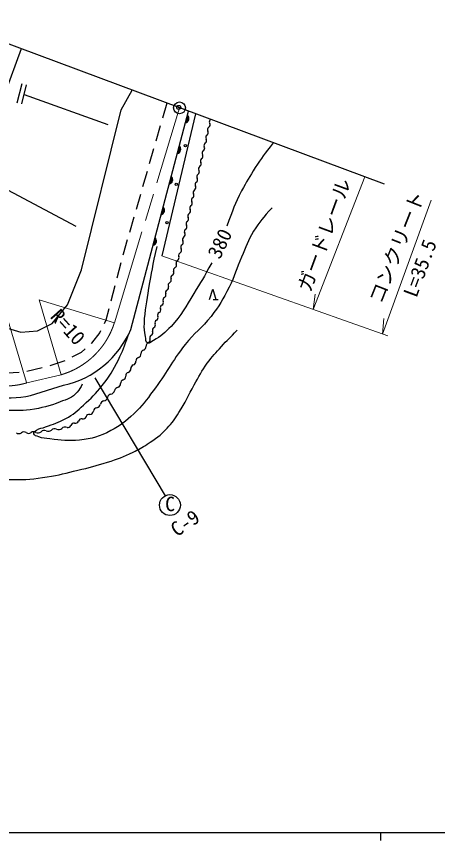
# Model space of a CAD drawing. Units: millimetres, scale not verified. Extents: x 40000 to 680000, y 20000 to 380000.
# Drawn here: x 221994 to 275203, y 204000 to 308126 of the extents above; entities that cross this region are included whole.
import ezdxf
from ezdxf.enums import TextEntityAlignment as Align

# ---------------------------------------------------------------- set-up
doc = ezdxf.new("R2010")
doc.units = ezdxf.units.MM
doc.header["$LTSCALE"] = 1000
doc.header["$PDMODE"] = 32
doc.header["$PDSIZE"] = 500
doc.linetypes.add('CHAIN', pattern=[18.5, 12, -1.5, 3.5, -1.5])
for name, color, linetype, lineweight in [('M-BGD', 7, 'Continuous', 25), ('M-BGD-HTXT', 7, 'Continuous', 13), ('M-BMK', 2, 'CHAIN', 13), ('M-BMK-SRVR', 3, 'Continuous', 25), ('M-STR-HTXT', 7, 'Continuous', 13), ('M-STR-STRC', 7, 'Continuous', 25), ('M-TTL-BAND', 7, 'Continuous', 25)]:
    doc.layers.add(name, color=color, linetype=linetype, lineweight=lineweight)
doc.layers.add('M-OTRS', color=6, linetype='Continuous')
doc.styles.add('@ＭＳ ゴシック', font='')
doc.styles.add('ＭＳ ゴシック', font='')
doc.styles.get('@ＭＳ ゴシック').set_extended_font_data('@MS Gothic')
doc.styles.get('ＭＳ ゴシック').set_extended_font_data('MS Gothic')

msp = doc.modelspace()

# ---------------------------------------------------------------- hatches: boundary and pattern name
at = {"layer": 'M-BGD'}
for points in [[(243343, 294680, 0.6), (243598, 295647)], [(242321, 290813, 0.6), (242576, 291779)], [(241298, 286945, 0.6), (241554, 287912)], [(240276, 283078, 0.6), (240532, 284045)], [(239254, 279211, 0.6), (239509, 280178)]]:
    msp.add_hatch(color=256, dxfattribs=at).paths.add_polyline_path(points)

# ---------------------------------------------------------------- linework, layer by layer
for p, q in [((222574, 304043), (220506, 298405)), ((222100, 297217), (222696, 299645)), ((222683, 297074), (223279, 299502)), ((222981, 298288), (233542, 294464)), ((235243, 296317), (236630, 298804)), ((240991, 297179), (240437, 295258)), ((230208, 276095), (235243, 296317)), ((236440, 268567), (243733, 296157)), ((244598, 295835), (240352, 277875)), ((244598, 295835), (240352, 277875)), ((240159, 294297), (239605, 292375)), ((239327, 291415), (238773, 289493)), ((238495, 288532), (237941, 286611)), ((218939, 287216), (229494, 281630)), ((237663, 285650), (237109, 283728)), ((236831, 282768), (236277, 280846)), ((236000, 279885), (235484, 278099)), ((235484, 278099), (235448, 277963)), ((235193, 276996), (234684, 275062)), ((228448, 271674), (230208, 276095)), ((234429, 274095), (233920, 272161)), ((246407, 272380), (246791, 273660)), ((246791, 273660), (247175, 272380)), ((246855, 272380), (247495, 272380)), ((226506, 269349), (228448, 271674)), ((233665, 271194), (233285, 269753)), ((233285, 269753), (233058, 269296)), ((219154, 269232), (222553, 268236)), ((224641, 268399), (226506, 269349)), ((222553, 268236), (224641, 268399)), ((232509, 268193), (231472, 266828)), ((232613, 268401), (232509, 268193)), ((231472, 266828), (231432, 266792)), ((230162, 265655), (229007, 265069)), ((230687, 266125), (230162, 265655)), ((228112, 264625), (226217, 263987)), ((225256, 263713), (223309, 263257)), ((222321, 263126), (220802, 263035)), ((223784, 260231), (227944, 261531))]:
    msp.add_line(p, q, dxfattribs=at)
for points in [[(243343, 294680, 0.6), (243598, 295647)], [(242321, 290813, 0.6), (242576, 291779)], [(241298, 286945, 0.6), (241554, 287912)], [(240276, 283078, 0.6), (240532, 284045)], [(239254, 279211, 0.6), (239509, 280178)]]:
    msp.add_lwpolyline(points, format="xyb", close=True, dxfattribs=at)
for centre in [(243334, 291790), (242183, 286924), (241033, 282058)]:
    msp.add_circle(centre, 150, dxfattribs=at)
for centre, radius, start, end in [((246731, 294809), 371, 124.10859, 210.2295), ((246505, 293819), 371, 124.10859, 210.2295), ((246089, 294436), 371, 304.10859, 30.2295), ((245638, 292455), 371, 304.10859, 30.2295), ((246280, 292828), 371, 124.10859, 210.2295), ((245864, 293445), 371, 304.10859, 30.2295), ((245412, 291464), 371, 304.10859, 30.2295), ((246054, 291838), 371, 124.10859, 210.2295), ((245187, 290474), 371, 304.10859, 30.2295), ((245828, 290847), 371, 124.10859, 210.2295), ((244961, 289483), 371, 304.10859, 30.2295), ((245603, 289857), 371, 124.10859, 210.2295), ((244736, 288492), 371, 304.10859, 30.2295), ((245377, 288866), 371, 124.10859, 210.2295), ((244510, 287502), 371, 304.10859, 30.2295), ((245152, 287876), 371, 124.10859, 210.2295), ((244284, 286511), 371, 304.10859, 30.2295), ((244926, 286885), 371, 124.10859, 210.2295), ((244059, 285521), 371, 304.10859, 30.2295), ((244700, 285895), 371, 124.10859, 210.2295), ((243833, 284530), 371, 304.10859, 30.2295), ((244475, 284904), 371, 124.10859, 210.2295), ((244024, 282923), 371, 124.10859, 210.2295), ((243608, 283540), 371, 304.10859, 30.2295), ((244249, 283914), 371, 124.10859, 210.2295), ((243798, 281933), 371, 124.10859, 210.2295), ((243382, 282549), 371, 304.10859, 30.2295), ((243572, 280942), 371, 124.10859, 210.2295), ((243156, 281559), 371, 304.10859, 30.2295), ((243347, 279952), 371, 124.10859, 210.2295), ((242931, 280568), 371, 304.10859, 30.2295), ((243121, 278961), 371, 124.10859, 210.2295), ((242705, 279578), 371, 304.10859, 30.2295), ((242853, 277954), 363, 117.09169, 204.19032), ((242480, 278587), 371, 304.10859, 30.2295), ((242520, 277008), 363, 117.09169, 204.19032), ((242190, 277657), 363, 297.09169, 24.19032), ((242188, 276061), 363, 117.09169, 204.19032), ((241857, 276710), 363, 297.09169, 24.19032), ((241192, 274817), 363, 297.09169, 24.19032), ((241855, 275115), 363, 117.09169, 204.19032), ((241525, 275763), 363, 297.09169, 24.19032), ((240859, 273870), 363, 297.09169, 24.19032), ((241522, 274168), 363, 117.09169, 204.19032), ((240527, 272924), 363, 297.09169, 24.19032), ((241190, 273221), 363, 117.09169, 204.19032), ((240194, 271977), 363, 297.09169, 24.19032), ((240857, 272275), 363, 117.09169, 204.19032), ((239862, 271030), 363, 297.09169, 24.19032), ((240525, 271328), 363, 117.09169, 204.19032), ((239859, 269435), 363, 117.09169, 204.19032), ((239529, 270084), 363, 297.09169, 24.19032), ((240192, 270381), 363, 117.09169, 204.19032), ((239527, 268488), 363, 117.09169, 204.19032), ((239196, 269137), 363, 297.09169, 24.19032), ((225331, 273334), 12089, 282.48455, 336.77574), ((239194, 267542), 363, 117.09169, 204.19032), ((238864, 268190), 363, 297.09169, 24.19032), ((238828, 266483), 456, 106.89952, 184.29515), ((238531, 267244), 363, 297.09169, 24.19032), ((238183, 265541), 456, 106.89952, 184.29515), ((237920, 266415), 456, 286.89952, 4.29515), ((236630, 264532), 456, 286.89952, 4.29515), ((237539, 264600), 456, 106.89952, 184.29515), ((237275, 265473), 456, 286.89952, 4.29515), ((235986, 263590), 456, 286.89952, 4.29515), ((236894, 263658), 456, 106.89952, 184.29515), ((235341, 262648), 456, 286.89952, 4.29515), ((236249, 262717), 456, 106.89952, 184.29515), ((221239, 271241), 11300, 233.00537, 283.01217), ((234696, 261707), 456, 286.89952, 4.29515), ((235605, 261775), 456, 106.89952, 184.29515), ((234011, 259888), 527, 98.11867, 169.87115), ((233864, 260933), 527, 278.11867, 349.87115), ((234902, 260748), 527, 98.11867, 169.87115), ((233121, 259029), 527, 98.11867, 169.87115), ((232974, 260074), 527, 278.11867, 349.87115), ((231193, 258354), 527, 278.11867, 349.87115), ((232231, 258169), 527, 98.11867, 169.87115), ((232083, 259214), 527, 278.11867, 349.87115), ((230230, 256852), 433, 80.15628, 159.59571), ((230380, 257707), 433, 260.15628, 339.59571), ((231192, 257404), 433, 80.15628, 159.59571), ((228130, 255631), 598, 65.25565, 132.50567), ((228456, 256601), 433, 260.15628, 339.59571), ((229268, 256299), 433, 80.15628, 159.59571), ((229418, 257154), 433, 260.15628, 339.59571), ((222295, 255944), 520, 234.82176, 307.08792), ((222922, 255114), 520, 54.82176, 127.08792), ((223523, 255964), 520, 234.82176, 307.08792), ((224150, 255135), 520, 54.82176, 127.08792), ((224702, 256103), 598, 245.25565, 312.50567), ((225510, 255222), 598, 65.25565, 132.50567), ((226012, 256307), 598, 245.25565, 312.50567), ((226820, 255426), 598, 65.25565, 132.50567), ((227322, 256512), 598, 245.25565, 312.50567)]:
    msp.add_arc(centre, radius, start, end, dxfattribs=at)
for points, knots in [([(254421, 292174), (253310, 290718), (252983, 290301), (252168, 289029), (251448, 287907), (251065, 287263), (250448, 286082), (249573, 284404), (249361, 283745), (248565, 281620)], [0, 0, 0, 0, 1, 1, 1, 2, 2, 2, 3, 3, 3, 3]), ([(254302, 283953), (253138, 282680), (252727, 282241), (251955, 280978), (251224, 279782), (250990, 279015), (250427, 277731), (249780, 276255), (249613, 275341), (248871, 273910), (248091, 272406), (247622, 271562), (246579, 270226), (245418, 268740), (244468, 268162), (243304, 266678), (241587, 264489), (240946, 263028), (239265, 260811), (238370, 259630), (237907, 258914), (236809, 257918), (235770, 256975), (235165, 256429), (233916, 255790), (232479, 255053), (231567, 254745), (229959, 254589), (228504, 254447), (227669, 254560), (226220, 254753), (225661, 254827), (225322, 254808), (224801, 255025), (224541, 255134), (224224, 255150), (224174, 255380), (224131, 255574), (224332, 255740), (224528, 255871), (224921, 256134), (225231, 256091), (225675, 256254), (226693, 256627), (227282, 256808), (228240, 257318), (229200, 257829), (229638, 258287), (230450, 259010), (231452, 259902), (231997, 260437), (232825, 261493), (233749, 262673), (234208, 263396), (234871, 264741), (235445, 265904), (235615, 266375), (236094, 267829)], [0, 0, 0, 0, 1, 1, 1, 2, 2, 2, 3, 3, 3, 4, 4, 4, 5, 5, 5, 6, 6, 6, 7, 7, 7, 8, 8, 8, 9, 9, 9, 10, 10, 10, 11, 11, 11, 12, 12, 12, 13, 13, 13, 14, 14, 14, 15, 15, 15, 16, 16, 16, 17, 17, 17, 18, 18, 18, 19, 19, 19, 19]), ([(246682, 276994), (245634, 275116), (245335, 274593), (244390, 273105), (243336, 271447), (242902, 270372), (241524, 268971), (240744, 268176), (240279, 267725), (239314, 267170), (239044, 267014), (238828, 266771), (238577, 266863), (238299, 266966), (238358, 267363), (238297, 267703), (238185, 268335), (238123, 268699), (238152, 269341), (238230, 271088), (238462, 272052), (238734, 273780), (239060, 275853), (239217, 276542), (239753, 279056)], [0, 0, 0, 0, 1, 1, 1, 2, 2, 2, 3, 3, 3, 4, 4, 4, 5, 5, 5, 6, 6, 6, 7, 7, 7, 8, 8, 8, 8]), ([(230287, 261684), (230093, 261210), (229957, 261015), (229659, 260647), (229048, 259895), (228407, 259769), (227503, 259419), (226085, 258870), (225240, 258664), (223737, 258437), (222451, 258242), (221708, 258362), (220408, 258355), (219256, 258349), (218611, 258371), (217460, 258409), (215380, 258480), (214215, 258558), (212139, 258710), (210963, 258795), (210315, 259025), (209137, 259010), (207620, 258990), (206777, 258824), (205262, 258764), (204740, 258744), (204438, 258831), (203924, 258737), (203696, 258695), (203392, 258643), (203372, 258515), (203342, 258318), (203831, 258194), (204136, 258006), (205109, 257406), (205688, 257126), (206707, 256611), (208113, 255900), (209002, 255708), (210382, 254949), (211582, 254290), (212195, 253816), (213318, 253033), (214090, 252494), (214489, 252144), (215258, 251601), (215942, 251119), (216282, 250764), (217041, 250413), (217788, 250067), (218260, 249996), (219067, 249831), (219990, 249642), (220526, 249609), (221468, 249600), (223198, 249584), (224175, 249674), (225883, 249944), (227409, 250184), (228247, 250420), (229748, 250785), (231218, 251142), (232045, 251339), (233484, 251804), (234778, 252221), (235496, 252490), (236722, 253077), (237446, 253423), (237860, 253613), (238518, 254072), (239548, 254792), (240184, 255154), (241028, 256085), (241681, 256804), (242001, 257253), (242520, 258074), (243353, 259392), (243673, 260215), (244449, 261567), (245072, 262655), (245361, 263306), (246098, 264321), (246732, 265193), (247168, 265621), (247893, 266419), (248648, 267249), (248918, 267515), (249894, 268481)], [0, 0, 0, 0, 1, 1, 1, 2, 2, 2, 3, 3, 3, 4, 4, 4, 5, 5, 5, 6, 6, 6, 7, 7, 7, 8, 8, 8, 9, 9, 9, 10, 10, 10, 11, 11, 11, 12, 12, 12, 13, 13, 13, 14, 14, 14, 15, 15, 15, 16, 16, 16, 17, 17, 17, 18, 18, 18, 19, 19, 19, 20, 20, 20, 21, 21, 21, 22, 22, 22, 23, 23, 23, 24, 24, 24, 25, 25, 25, 26, 26, 26, 27, 27, 27, 28, 28, 28, 29, 29, 29, 29])]:
    msp.add_open_spline(points, degree=3, knots=knots, dxfattribs=at)
at = {"layer": 'M-BGD-HTXT'}
for p, q in [((227629, 262855), (224868, 272329)), ((224868, 272329), (234365, 269422)), ((220488, 271223), (223272, 261890))]:
    msp.add_line(p, q, dxfattribs=at)
at = {"layer": 'M-BMK'}
for p, q in [((234365, 269422), (242601, 296579)), ((223316, 261834), (227629, 262855))]:
    msp.add_line(p, q, dxfattribs=at)
for centre, radius, start, end in [((224850, 272444), 9983, 286.1585, 342.38318), ((220574, 271030), 9596, 235.10795, 286.6047)]:
    msp.add_arc(centre, radius, start, end, dxfattribs=at)
at = {"layer": 'M-BMK-SRVR'}
msp.add_line((268516, 286922), (211616, 308126), dxfattribs=at)
msp.add_circle((242601, 296579), 745, dxfattribs=at)
at = {"layer": 'M-OTRS'}
msp.add_point((242496, 296641), dxfattribs=at)
at = {"layer": 'M-STR-HTXT'}
for p, q in [((259504, 271098), (266018, 287853)), ((268250, 268003), (274402, 284910)), ((240352, 277875), (268925, 267764)), ((259504, 271098), (259727, 273050)), ((268250, 268003), (268430, 269959))]:
    msp.add_line(p, q, dxfattribs=at)
at = {"layer": 'M-STR-STRC'}
msp.add_line((231912, 262447), (240782, 247562), dxfattribs=at)
msp.add_circle((241386, 246388), 1320, dxfattribs=at)
at = {"layer": 'M-TTL-BAND'}
for p, q in [((40000, 205000), (579000, 205000)), ((268000, 205000), (268000, 204000))]:
    msp.add_line(p, q, dxfattribs=at)

# ---------------------------------------------------------------- texts
at = {"layer": 'M-BGD', "style": 'ＭＳ ゴシック'}
msp.add_text('380', height=1833, rotation=64.272, dxfattribs=at).set_placement((248191, 277113), align=Align.BOTTOM_LEFT)
at = {"layer": 'M-BGD-HTXT', "style": '@ＭＳ ゴシック'}
msp.add_text('R=10', height=1833, rotation=311.82, dxfattribs=at).set_placement((225746, 269771), align=Align.BOTTOM_LEFT)
at = {"layer": 'M-STR-HTXT', "style": 'ＭＳ ゴシック'}
for s, rotation, p in [('ガードレール', 69.768, (259646, 272981)), ('コンクリート', 68.455, (268675, 271466)), ('L=35.5', 69.551, (273054, 272302))]:
    msp.add_text(s, height=1833, rotation=rotation, dxfattribs=at).set_placement(p, align=Align.BOTTOM_LEFT)
at = {"layer": 'M-STR-STRC', "style": 'ＭＳ ゴシック'}
msp.add_text('C', height=1833, dxfattribs=at).set_placement((240782, 245062), align=Align.BOTTOM_LEFT)
msp.add_text('C-9', height=1833, rotation=34.528, dxfattribs=at).set_placement((242582, 241852), align=Align.BOTTOM_LEFT)

doc.saveas('drawing.dxf')
